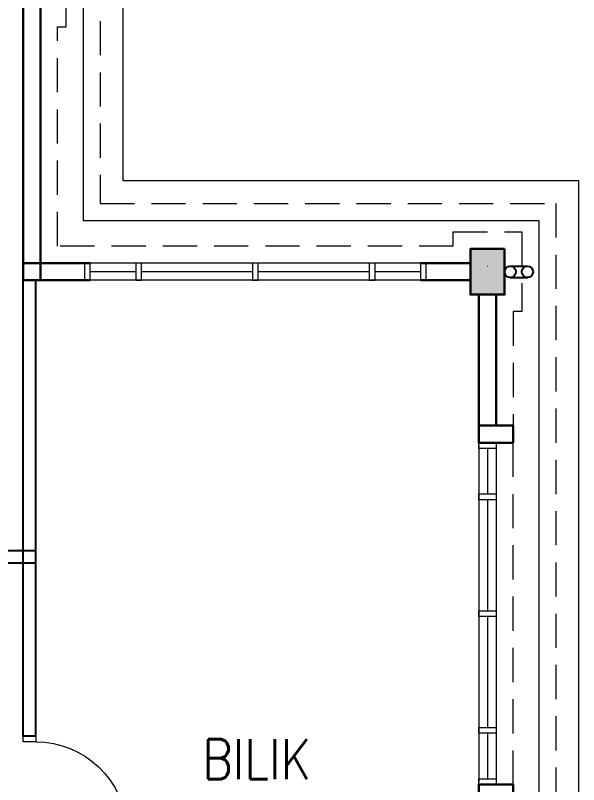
# Model space of a CAD drawing. Header units: inches. Extents: x 14 to 94880, y -4 to 65361.
# Drawn here: x 28996 to 33940, y 48698 to 55448 of the extents above; entities that cross this region are included whole.
import ezdxf
from ezdxf.enums import TextEntityAlignment as Align

# ---------------------------------------------------------------- set-up
doc = ezdxf.new("R2010")
doc.units = ezdxf.units.IN
doc.header["$MEASUREMENT"] = 0
doc.linetypes.add('HIDDEN', pattern=[0.375, 0.25, -0.125])
for name, color, linetype, lineweight in [('COLUMN', 8, 'Continuous', 30), ('DOOR', 8, 'Continuous', 20), ('LW', 8, 'Continuous', 20), ('t3', 8, 'Continuous', 25), ('wall', 8, 'Continuous', 30), ('WIN', 8, 'Continuous', 18)]:
    doc.layers.add(name, color=color, linetype=linetype, lineweight=lineweight)
doc.layers.add('DOWNPIPE', color=8, linetype='Continuous')
doc.layers.add('partition', color=8, linetype='Continuous')
doc.styles.add('LAILA', font='romans.shx', dxfattribs={"width": 0.85})

# ---------------------------------------------------------------- blocks, each defined once
blk = doc.blocks.new('dr16')
at = {"layer": 'DOOR', "color": 1}
blk.add_line((-2409712.2, -909070.8), (-2409602.2, -909070.8), dxfattribs=at)
for points in [[(-2409712.2, -909070.8), (-2409602.2, -909070.8), (-2409602.2, -909020.8), (-2409712.2, -909020.8)], [(-2410511.2, -909830.8), (-2409712.2, -909830.8), (-2409712.2, -909870.8), (-2410511.2, -909870.8)], [(-2409712.2, -909920.8), (-2409602.2, -909920.8), (-2409602.2, -909870.8), (-2409712.2, -909870.8)]]:
    blk.add_lwpolyline(points, close=True, dxfattribs=at)
at = {"layer": 'DOOR', "color": 9}
blk.add_arc((-2409712.2, -909870.8), 800, 90, 177.13402, dxfattribs=at)
blk = doc.blocks.new('WIN')
at = {"layer": 'WIN', "color": 1}
for p, q in [((-2479668.1, -915154.6), (-2476718.1, -915154.6)), ((-2479643.1, -915229.6), (-2479243.1, -915229.6)), ((-2479193.1, -915229.6), (-2478218.1, -915229.6)), ((-2478168.1, -915229.6), (-2477193.1, -915229.6)), ((-2477143.1, -915229.6), (-2476743.1, -915229.6)), ((-2479668.1, -915304.6), (-2476718.1, -915304.6))]:
    blk.add_line(p, q, dxfattribs=at)
for points in [[(-2479693.1, -915304.6), (-2479643.1, -915304.6), (-2479643.1, -915154.6), (-2479693.1, -915154.6)], [(-2479243.1, -915304.6), (-2479193.1, -915304.6), (-2479193.1, -915154.6), (-2479243.1, -915154.6)], [(-2478218.1, -915304.6), (-2478168.1, -915304.6), (-2478168.1, -915154.6), (-2478218.1, -915154.6)], [(-2477193.1, -915304.6), (-2477143.1, -915304.6), (-2477143.1, -915154.6), (-2477193.1, -915154.6)], [(-2476743.1, -915304.6), (-2476693.1, -915304.6), (-2476693.1, -915154.6), (-2476743.1, -915154.6)]]:
    blk.add_lwpolyline(points, close=True, dxfattribs=at)

msp = doc.modelspace()

# ---------------------------------------------------------------- linework, layer by layer
at = {"layer": 'COLUMN'}
msp.add_lwpolyline([(33290.2, 53398.4), (32990.2, 53398.4), (32990.2, 52998.4), (33290.2, 52998.4)], close=True, dxfattribs=at)
msp.add_solid([(33290.2, 53398.4), (32990.2, 53398.4), (33290.2, 52998.4), (32990.2, 52998.4)], dxfattribs=at)
at = {"layer": 'DOWNPIPE'}
for p, q in [((33340.2, 53248.4), (33490.2, 53248.4)), ((33340.2, 53148.4), (33490.2, 53148.4))]:
    msp.add_line(p, q, dxfattribs=at)
for centre in [(33340.2, 53198.4), (33490.2, 53198.4)]:
    msp.add_circle(centre, 50, dxfattribs=at)
at = {"layer": 'LW'}
for p, q in [((29940.2, 56498.4), (29940.2, 53998.4)), ((29590.2, 56148.4), (29590.2, 53648.4)), ((29940.2, 53998.4), (33940.2, 53998.4)), ((33940.2, 53998.4), (33940.2, 40398.4)), ((29590.2, 53648.4), (33590.2, 53648.4)), ((33590.2, 53648.4), (33590.2, 40748.4))]:
    msp.add_line(p, q, dxfattribs=at)
at = {"layer": 'LW', "linetype": 'HIDDEN', "ltscale": 1200}
for p, q in [((29740.2, 56298.4), (29740.2, 53798.4)), ((29740.2, 53798.4), (33740.2, 53798.4)), ((33740.2, 53798.4), (33740.2, 40598.4)), ((33365.2, 48698.4), (33365.2, 51698.4))]:
    msp.add_line(p, q, dxfattribs=at)
for points in [[(32840.2, 53423.4), (29365.2, 53423.4), (29365.2, 55348.4), (29440.2, 55348.4), (29440.2, 56048.4), (28840.2, 56048.4), (28840.2, 55973.4), (21440.2, 55973.4), (21440.2, 56048.4), (20840.2, 56048.4), (20840.2, 55348.4), (20915.2, 55348.4), (20915.2, 53423.4), (17440.2, 53423.4)], [(32840.2, 53423.4), (32840.2, 53548.4), (33440.2, 53548.4), (33440.2, 52848.4), (33365.2, 52848.4), (33365.2, 51848.4)]]:
    msp.add_lwpolyline(points, dxfattribs=at)
at = {"layer": 'LW'}
msp.add_lwpolyline([(33138.1, 53248.4), (33140.2, 53248.4)], dxfattribs=at)
at = {"layer": 'partition'}
for p, q in [((29065.2, 49123.4), (29065.2, 53123.4)), ((29175.2, 49123.4), (29175.2, 53123.4)), ((28145.2, 50753.4), (29175.2, 50753.4)), ((28145.2, 50643.4), (29175.2, 50643.4)), ((29175.2, 49123.4), (29065.2, 49123.4))]:
    msp.add_line(p, q, dxfattribs=at)
at = {"layer": 'wall'}
for p, q in [((29065.2, 53123.4), (29065.2, 55773.4)), ((29215.2, 53123.4), (29215.2, 55773.4)), ((29652.7, 53273.4), (29065.2, 53273.4)), ((32990.2, 53273.4), (32552.7, 53273.4)), ((29652.7, 53123.4), (29065.2, 53123.4)), ((32990.2, 53123.4), (32552.7, 53123.4)), ((33065.2, 51698.4), (33065.2, 52998.4)), ((33215.2, 51848.4), (33215.2, 52998.4))]:
    msp.add_line(p, q, dxfattribs=at)
for points in [[(33065.2, 51698.4), (33065.2, 51848.4), (33365.2, 51848.4), (33365.2, 51698.4)], [(33065.2, 48548.4), (33065.2, 48698.4), (33365.2, 48698.4), (33365.2, 48548.4)]]:
    msp.add_lwpolyline(points, close=True, dxfattribs=at)

# ---------------------------------------------------------------- block references
at = {"layer": 'DOOR', "xscale": -1}
msp.add_blockref('dr16', (-2380537, 958144.2), dxfattribs=at)
at = {"layer": 'WIN', "rotation": 180}
msp.add_blockref('WIN', (-2447090.4, -862031.1), dxfattribs=at)
at = {"layer": 'WIN', "xscale": -1, "rotation": 90}
msp.add_blockref('WIN', (-882089.4, -2427994.6), dxfattribs=at)

# ---------------------------------------------------------------- texts
at = {"layer": 't3', "style": 'LAILA', "width": 0.85}
msp.add_text('BILIK', height=350, dxfattribs=at).set_placement((30636.1, 49097.7), align=Align.TOP_LEFT)

doc.saveas('drawing.dxf')
